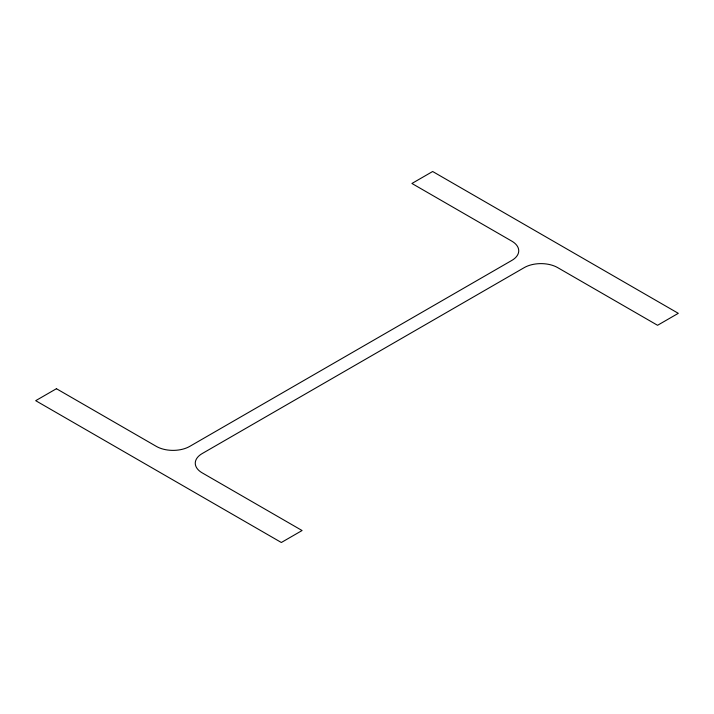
<?xml version="1.0" encoding="UTF-8"?>
<svg xmlns="http://www.w3.org/2000/svg" width="714" height="714" viewBox="0 0 714 714"><rect width="100%" height="100%" fill="white"/><g stroke="black" fill="none" stroke-linecap="round" stroke-linejoin="round"><path stroke-width="1.07" d="M56.433 388.711L35.7 400.679L281.343 542.497L302.076 530.529L202.187 472.855A23.624 13.637 0 0 1 202.187 453.568L524.255 267.616A23.624 13.637 0 0 1 557.67 267.616L657.567 325.289L678.3 313.321L432.657 171.503L411.924 183.471L511.813 241.145A23.624 13.637 0 0 1 511.813 260.431L189.745 446.384A23.624 13.637 0 0 1 156.33 446.384L56.433 388.711"/></g></svg>
